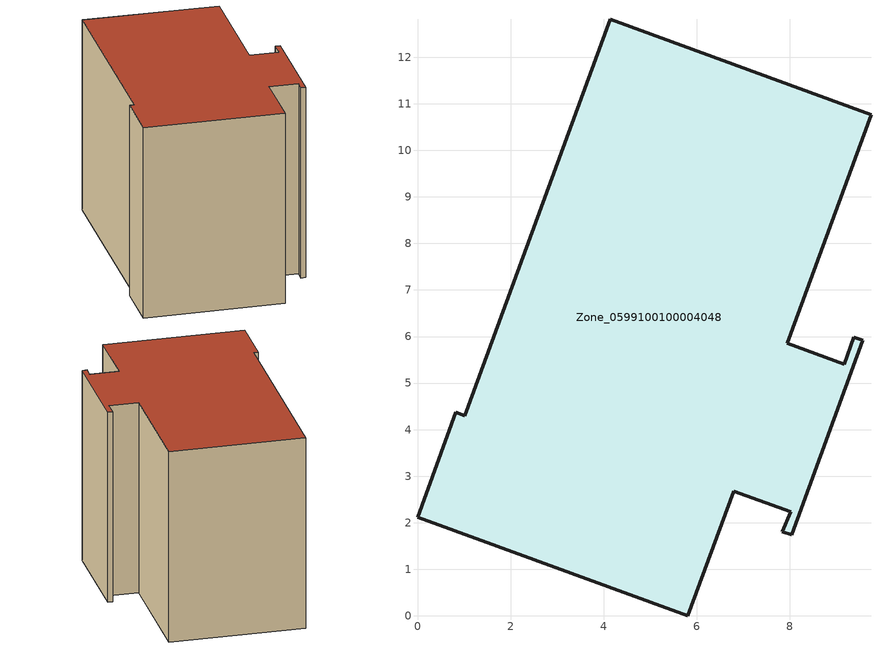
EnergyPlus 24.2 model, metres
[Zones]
Zone_0599100100004048
 floor ground (C_G): 4.14,12.82 9.74,10.77 7.94,5.85 9.16,5.4 9.38,5.99 9.57,5.92 8.04,1.75 7.84,1.8 8.02,2.23 6.79,2.68 5.81,0 0,2.11 0.82,4.37 1.02,4.29 z0
 wall outside (C_F): 6.79,2.68 8.02,2.23 7.84,1.8 8.04,1.75 9.57,5.92 9.38,5.99 9.16,5.4 7.94,5.85 9.74,10.77 4.14,12.82 1.02,4.29 0.82,4.37 0,2.11 5.81,0 6.79,2.68 z0:8.81
 roof outside (C_R): 8.04,1.75 9.57,5.92 9.38,5.99 9.16,5.4 7.94,5.85 9.74,10.77 4.14,12.82 1.02,4.29 0.82,4.37 0,2.11 5.81,0 6.79,2.68 8.02,2.23 7.84,1.8 z8.81
[BUILDING]
Pand.0599100100004048: North Axis=0; Terrain=City; Loads Convergence Tolerance Value=0.04; Temperature Convergence Tolerance Value=0.4; Solar Distribution=FullExterior; Maximum Number of Warmup Days=25; Minimum Number of Warmup Days=1
[Site:Location]
Rotterdam.The.Hague.AP_ZH_NLD Design_Conditions: Latitude=51.96; Longitude=4.45; Time Zone=1; Elevation=-4.5
[SITE:GROUNDTEMPERATURE:BUILDINGSURFACE]
18, 18, 18, 18, 18, 18, 18, 18, 18, 18, 18, 18
[MATERIAL] Thermal Absorptance=0.9; Solar Absorptance=0.7; Visible Absorptance=0.7
Name | Roughness | Thickness | Conductivity | Density | Specific Heat
G.TC.2006-2014 | MediumSmooth | 0.15 | 0.06 | 540 | 1210
F.TC.2006-2014 | Rough | 0.3 | 0.12 | 1920 | 840
R.TC.2006-2014 | MediumRough | 0.2 | 0.08 | 1500 | 1000
[CONSTRUCTION]
C_G: G.TC.2006-2014
C_F: F.TC.2006-2014
C_R: R.TC.2006-2014
[ZONE]
Zone_0599100100004048: Type=1; Multiplier=1; Ceiling Height=Autocalculate; Volume=Autocalculate; Floor Area=autocalculate; Part of Total Floor Area=Yes
[ZONEINFILTRATION:DESIGNFLOWRATE]
Infil_Zone_0599100100004048: Zone or ZoneList or Space or SpaceList=Zone_0599100100004048; Schedule=AlwaysOn; Design Flow Rate Calculation Method=Flow/Area; Flow Rate per Floor Area=0.0015; Constant Term Coefficient=1; Temperature Term Coefficient=0; Velocity Term Coefficient=0; Velocity Squared Term Coefficient=0
[HVACTEMPLATE:ZONE:IDEALLOADSAIRSYSTEM]
Zone_0599100100004048: Maximum Heating Supply Air Temperature=50; Minimum Cooling Supply Air Temperature=13; Maximum Heating Supply Air Humidity Ratio=0.0156; Minimum Cooling Supply Air Humidity Ratio=0.0077; Heating Limit=NoLimit; Cooling Limit=NoLimit; Dehumidification Control Type=ConstantSensibleHeatRatio; Cooling Sensible Heat Ratio=0.7; Dehumidification Setpoint=60; Humidification Control Type=None; Humidification Setpoint=30; Outdoor Air Method=None; Outdoor Air Flow Rate per Person=0.00944; Outdoor Air Flow Rate per Zone Floor Area=0; Outdoor Air Flow Rate per Zone=0; Demand Controlled Ventilation Type=None; Outdoor Air Economizer Type=NoEconomizer; Heat Recovery Type=None; Sensible Heat Recovery Effectiveness=0.7; Latent Heat Recovery Effectiveness=0.65
[ZONECONTROL:THERMOSTAT]
ThermostatControl_Zone_0599100100004048: Zone or ZoneList=Zone_0599100100004048; Control Type Schedule=DualSetpointControlType; Control 1=Thermostat_Zone_0599100100004048; Temperature Difference Between Cutout And Setpoint=0
[THERMOSTATSETPOINT:DUALSETPOINT]
Thermostat_Zone_0599100100004048: Heating Setpoint Temperature Schedule=HeatingSetpoint_Zone_0599100100004048; Cooling Setpoint Temperature Schedule=CoolingSetpoint_Zone_0599100100004048
[SCHEDULE:COMPACT]
HeatingSetpoint_Zone_0599100100004048: Through: 12/31, For: AllDays, Until: 24:00, 21
CoolingSetpoint_Zone_0599100100004048: Through: 12/31, For: AllDays, Until: 24:00, 24
DualSetpointControlType: Through: 12/31, For: AllDays, Until: 24:00, 4
AlwaysOn: Through: 12/31, For: AllDays, Until: 24:00, 1
